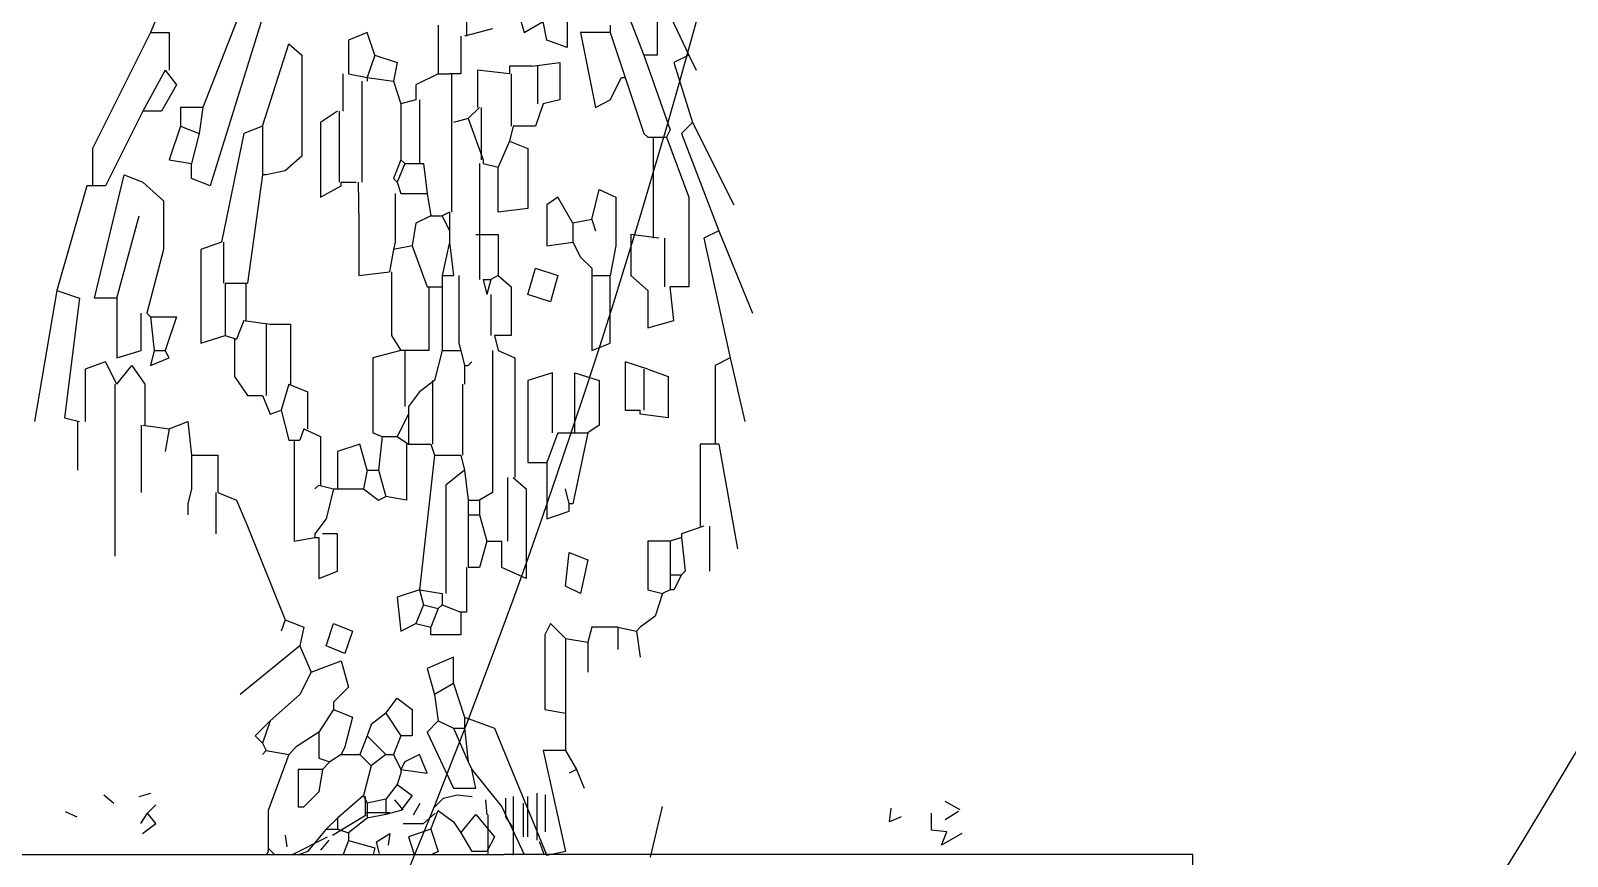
# Model space of a CAD drawing. Header units: millimetres. Extents: x -6501 to 5540, y 8531 to 19979.
# Drawn here: x -2524 to -2411.8, y 10975 to 11035.2 of the extents above; entities that cross this region are included whole.
import ezdxf

# ---------------------------------------------------------------- set-up
doc = ezdxf.new("R2010")
doc.units = ezdxf.units.MM

# ---------------------------------------------------------------- blocks, each defined once
blk = doc.blocks.new('md-lavabo5')
for p, q in [((249.79, 1170.28), (249.79, 1166.19)), ((252.93, 1170.28), (254.02, 1166.46)), ((228.09, 1169.74), (226.72, 1166.46)), ((263.58, 1170.01), (266.03, 1164.82)), ((257.16, 1168.37), (257.16, 1165.37)), ((233, 1167.28), (230.55, 1161)), ((234.91, 1167.56), (231.09, 1155.27)), ((247.74, 1167.01), (247.74, 1163.46)), ((254.02, 1166.46), (255.39, 1167.28)), ((255.66, 1165.92), (255.39, 1167.28)), ((260.3, 1167.01), (260.3, 1166.46)), ((261.67, 1167.56), (262.76, 1164.82)), ((263.71, 1167.83), (263.71, 1164.82)), ((226.72, 1166.46), (222.49, 1158)), ((226.72, 1166.46), (228.09, 1166.46)), ((228.09, 1166.46), (228.09, 1163.73)), ((234.91, 1159.64), (236.82, 1165.64)), ((236.82, 1165.64), (237.78, 1164.82)), ((242.56, 1166.46), (241.19, 1165.92)), ((241.19, 1165.92), (241.19, 1163.46)), ((243.1, 1164.82), (242.56, 1166.46)), ((249.38, 1166.19), (249.38, 1163.46)), ((251.7, 1166.74), (249.66, 1166.19)), ((257.16, 1165.37), (255.66, 1165.92)), ((260.3, 1166.46), (258.12, 1166.46)), ((258.12, 1166.46), (259.21, 1161)), ((260.3, 1166.46), (261.39, 1163.19)), ((237.78, 1164.82), (237.78, 1157.45)), ((243.1, 1164.82), (242.56, 1163.19)), ((243.1, 1164.82), (244.74, 1164.28)), ((263.71, 1164.82), (262.76, 1164.82)), ((262.76, 1164.82), (264.67, 1159.36)), ((266.03, 1164.82), (264.94, 1164.28)), ((266.03, 1164.82), (266.58, 1163.73)), ((227.81, 1163.73), (226.18, 1160.73)), ((227.81, 1163.73), (228.63, 1162.64)), ((240.78, 1163.46), (240.78, 1160.73)), ((241.19, 1163.46), (242.56, 1163.19)), ((244.74, 1164.28), (244.47, 1162.91)), ((247.74, 1163.46), (246.11, 1162.64)), ((247.74, 1163.46), (248.56, 1163.46)), ((249.38, 1163.46), (248.56, 1163.46)), ((248.7, 1163.46), (248.7, 1159.91)), ((252.93, 1163.46), (250.61, 1163.73)), ((250.61, 1163.73), (250.61, 1161)), ((254.57, 1164.01), (252.93, 1164.01)), ((252.93, 1164.01), (252.93, 1163.46)), ((253.07, 1163.46), (253.07, 1159.64)), ((254.57, 1164.01), (256.62, 1164.28)), ((254.98, 1164.01), (254.98, 1161.27)), ((256.62, 1164.28), (256.62, 1161.55)), ((264.94, 1164.28), (266.31, 1159.91)), ((228.63, 1162.64), (227.54, 1160.73)), ((242.15, 1162.91), (242.15, 1155.54)), ((242.56, 1163.19), (242.56, 1162.91)), ((242.56, 1163.19), (244.47, 1162.91)), ((244.47, 1162.91), (245.01, 1161.27)), ((246.11, 1162.64), (246.11, 1161.55)), ((260.3, 1161.55), (261.12, 1163.19)), ((261.12, 1163.19), (261.39, 1163.19)), ((261.39, 1163.19), (262.76, 1159.09)), ((246.11, 1161.55), (245.01, 1161.27)), ((245.01, 1161.27), (245.01, 1157.18)), ((246.38, 1161.55), (246.38, 1156.91)), ((255.39, 1161.27), (254.84, 1159.64)), ((256.62, 1161.55), (255.39, 1161.27)), ((259.21, 1161), (260.3, 1161.55)), ((226.18, 1160.73), (223.45, 1155.27)), ((227.54, 1160.73), (226.18, 1160.73)), ((230.55, 1161), (228.91, 1161)), ((228.91, 1161), (228.91, 1159.64)), ((230.55, 1161), (230.27, 1159.09)), ((240.37, 1160.73), (239.14, 1159.91)), ((240.51, 1160.73), (240.51, 1155.54)), ((249.93, 1160.18), (248.84, 1159.91)), ((250.75, 1161), (249.93, 1160.18)), ((249.93, 1160.18), (251.02, 1157.18)), ((250.88, 1161), (250.88, 1157.18)), ((228.91, 1159.64), (228.09, 1157.18)), ((228.91, 1159.64), (230.27, 1159.09)), ((230.27, 1159.09), (229.73, 1156.91)), ((233.55, 1159.09), (231.91, 1151.17)), ((234.91, 1159.64), (233.55, 1159.09)), ((234.91, 1159.64), (234.91, 1156.09)), ((239.14, 1159.91), (239.14, 1154.45)), ((248.7, 1159.91), (248.7, 1153.36)), ((253.2, 1159.64), (252.93, 1158.54)), ((254.84, 1159.64), (253.2, 1159.64)), ((262.76, 1159.09), (263.03, 1158.82)), ((264.67, 1159.36), (264.4, 1158.82)), ((266.31, 1159.91), (265.49, 1159.09)), ((265.49, 1159.09), (268.22, 1151.99)), ((266.31, 1159.91), (269.31, 1153.9)), ((222.49, 1158), (222.49, 1155.27)), ((252.93, 1158.54), (252.11, 1156.64)), ((252.93, 1158.54), (254.29, 1158)), ((254.29, 1158), (254.29, 1153.63)), ((263.03, 1158.82), (264.4, 1158.82)), ((263.44, 1158.82), (263.44, 1151.45)), ((264.4, 1158.82), (266.03, 1154.45)), ((228.09, 1157.18), (229.73, 1156.91)), ((229.73, 1155.82), (229.73, 1156.91)), ((237.78, 1157.45), (236.55, 1156.36)), ((245.01, 1157.18), (244.47, 1155.82)), ((245.29, 1156.91), (244.74, 1155.54)), ((245.01, 1157.18), (245.29, 1156.91)), ((245.29, 1156.91), (246.65, 1156.91)), ((246.65, 1156.91), (246.92, 1154.72)), ((250.75, 1156.91), (250.75, 1151.72)), ((251.02, 1157.18), (251.02, 1156.91)), ((251.02, 1156.91), (252.11, 1156.64)), ((222.63, 1147.08), (224.81, 1156.09)), ((224.81, 1156.09), (226.18, 1155.54)), ((226.18, 1155.54), (227.68, 1154.18)), ((231.09, 1155.27), (229.73, 1155.82)), ((234.91, 1156.09), (233.82, 1148.17)), ((235.18, 1156.09), (234.91, 1156.09)), ((236.55, 1156.36), (235.18, 1156.09)), ((240.65, 1155.27), (240.65, 1155.54)), ((240.65, 1155.54), (241.74, 1155.54)), ((241.88, 1155.54), (241.94, 1152.54)), ((244.47, 1155.82), (244.74, 1155.54)), ((244.74, 1155.54), (245.01, 1154.72)), ((252.11, 1153.36), (252.11, 1156.64)), ((222.08, 1155.27), (219.9, 1147.63)), ((223.45, 1155.27), (222.08, 1155.27)), ((239.14, 1154.45), (240.65, 1155.27)), ((244.6, 1154.72), (244.6, 1151.17)), ((245.01, 1154.72), (246.92, 1154.72)), ((246.92, 1154.72), (247.2, 1153.09)), ((256.48, 1154.45), (255.66, 1153.9)), ((257.57, 1152.54), (256.48, 1154.45)), ((258.94, 1152.81), (259.48, 1155)), ((259.48, 1155), (260.71, 1154.45)), ((260.71, 1154.45), (260.71, 1150.9)), ((266.03, 1154.45), (266.03, 1147.9)), ((227.68, 1154.18), (227.68, 1150.63)), ((248.56, 1153.36), (248.02, 1153.09)), ((248.56, 1153.36), (248.56, 1151.99)), ((254.29, 1153.63), (252.11, 1153.36)), ((255.66, 1153.9), (255.66, 1150.9)), ((224.26, 1147.08), (225.9, 1153.09)), ((241.94, 1152.54), (241.94, 1148.72)), ((246.11, 1152.54), (245.83, 1150.9)), ((247.2, 1153.09), (246.11, 1152.54)), ((247.2, 1153.09), (248.02, 1153.09)), ((248.02, 1153.09), (248.56, 1151.99)), ((258.94, 1152.81), (257.57, 1152.54)), ((257.57, 1152.54), (257.57, 1151.17)), ((258.94, 1152.81), (259.21, 1151.99)), ((231.91, 1151.17), (230.41, 1150.63)), ((232.05, 1151.17), (232.05, 1148.17)), ((244.6, 1151.17), (244.47, 1150.63)), ((248.56, 1151.17), (248.02, 1148.72)), ((248.56, 1151.99), (248.56, 1151.17)), ((248.56, 1151.17), (248.84, 1148.72)), ((250.47, 1151.72), (252.11, 1151.72)), ((250.75, 1151.72), (250.75, 1148.44)), ((252.11, 1151.72), (252.11, 1148.72)), ((255.66, 1150.9), (257.57, 1151.17)), ((257.57, 1151.17), (258.12, 1150.08)), ((263.85, 1151.45), (261.8, 1151.72)), ((261.8, 1151.72), (261.8, 1148.72)), ((264.26, 1151.45), (264.26, 1147.9)), ((268.22, 1151.99), (267.13, 1151.45)), ((267.13, 1151.45), (269.04, 1142.71)), ((268.22, 1151.99), (270.68, 1145.99)), ((227.68, 1150.63), (226.45, 1145.99)), ((230.41, 1150.63), (230.41, 1143.8)), ((244.47, 1150.63), (244.19, 1148.99)), ((245.83, 1150.9), (244.47, 1150.63)), ((245.83, 1150.9), (246.92, 1147.9)), ((258.12, 1150.08), (258.94, 1149.26)), ((260.71, 1150.9), (260.3, 1148.72)), ((241.94, 1148.72), (244.19, 1148.99)), ((244.33, 1148.99), (244.33, 1144.35)), ((254.29, 1147.35), (254.84, 1149.26)), ((254.84, 1149.26), (256.48, 1148.72)), ((258.94, 1149.26), (258.94, 1148.72)), ((232.18, 1148.17), (233.82, 1148.17)), ((232.18, 1148.17), (232.18, 1144.35)), ((233.68, 1148.17), (233.68, 1145.44)), ((246.92, 1147.9), (248.02, 1147.9)), ((247.06, 1147.9), (247.06, 1143.26)), ((248.02, 1148.72), (248.84, 1148.72)), ((248.02, 1148.72), (248.02, 1147.9)), ((248.02, 1147.9), (248.02, 1143.26)), ((249.25, 1148.72), (249.25, 1143.8)), ((251.02, 1148.44), (251.57, 1148.44)), ((251.02, 1148.44), (251.29, 1147.35)), ((251.57, 1148.44), (251.29, 1147.35)), ((252.11, 1148.72), (251.57, 1148.44)), ((252.11, 1148.72), (253.07, 1147.9)), ((253.07, 1147.9), (253.07, 1144.35)), ((256.48, 1148.72), (255.93, 1146.81)), ((258.94, 1148.72), (260.3, 1148.72)), ((258.94, 1148.72), (258.94, 1143.26)), ((260.3, 1143.8), (260.3, 1148.72)), ((261.8, 1148.72), (263.03, 1147.63)), ((266.03, 1147.9), (264.67, 1147.9)), ((264.94, 1145.44), (264.67, 1147.9)), ((219.9, 1147.63), (218.26, 1138.07)), ((219.9, 1147.63), (221.54, 1147.08)), ((221.54, 1147.08), (220.44, 1138.34)), ((224.26, 1147.08), (222.63, 1147.08)), ((224.26, 1147.08), (224.26, 1142.71)), ((251.57, 1147.35), (251.57, 1144.35)), ((255.93, 1146.81), (254.29, 1147.35)), ((263.03, 1147.63), (263.03, 1144.9)), ((226.04, 1143.26), (226.04, 1145.99)), ((226.45, 1145.99), (226.72, 1145.72)), ((226.72, 1145.72), (227, 1143.26)), ((226.72, 1145.72), (228.63, 1145.72)), ((228.63, 1145.72), (227.81, 1143.26)), ((233.55, 1145.44), (233, 1144.08)), ((233.55, 1145.44), (235.46, 1145.17)), ((263.03, 1144.9), (264.94, 1145.44)), ((230.41, 1143.8), (232.18, 1144.35)), ((232.18, 1144.35), (233, 1144.08)), ((235.18, 1145.17), (235.18, 1139.98)), ((235.46, 1145.17), (236.96, 1145.17)), ((236.96, 1145.17), (236.96, 1140.8)), ((244.33, 1144.35), (245.01, 1143.26)), ((253.07, 1144.35), (251.84, 1144.35)), ((251.84, 1144.35), (252.11, 1143.26)), ((224.26, 1142.71), (226.04, 1143.26)), ((227, 1143.26), (226.72, 1142.17)), ((227, 1143.26), (227.81, 1143.26)), ((228.09, 1142.71), (227.81, 1143.26)), ((232.86, 1144.08), (232.86, 1141.35)), ((245.01, 1143.26), (242.96, 1142.71)), ((247.06, 1143.26), (245.01, 1143.26)), ((245.29, 1143.26), (245.29, 1139.16)), ((248.02, 1143.26), (247.47, 1141.07)), ((248.02, 1143.26), (249.38, 1143.26)), ((249.25, 1143.8), (249.38, 1143.26)), ((249.38, 1143.26), (249.66, 1142.17)), ((251.7, 1143.26), (251.7, 1132.88)), ((252.11, 1143.26), (253.34, 1142.71)), ((258.94, 1143.26), (260.3, 1143.8)), ((223.45, 1142.44), (221.95, 1141.89)), ((224.26, 1140.8), (223.45, 1142.44)), ((224.26, 1140.8), (225.36, 1142.17)), ((225.36, 1142.17), (226.31, 1140.8)), ((226.72, 1142.17), (228.09, 1142.71)), ((242.96, 1142.71), (242.96, 1137.25)), ((249.66, 1142.17), (249.93, 1142.17)), ((249.66, 1142.17), (249.66, 1140.8)), ((249.66, 1142.17), (249.66, 1140.8)), ((249.93, 1142.17), (250.2, 1142.44)), ((253.34, 1142.71), (253.34, 1133.98)), ((263.03, 1141.89), (261.39, 1142.44)), ((261.39, 1142.44), (261.39, 1138.89)), ((269.04, 1142.71), (267.95, 1142.17)), ((267.95, 1142.17), (267.95, 1136.43)), ((269.04, 1142.71), (270.13, 1138.07)), ((221.95, 1141.89), (221.95, 1138.07)), ((232.86, 1141.35), (233.82, 1139.98)), ((247.47, 1141.07), (246.38, 1140.25)), ((247.33, 1141.07), (247.33, 1136.43)), ((256.07, 1141.62), (254.29, 1141.07)), ((254.29, 1141.07), (254.29, 1135.07)), ((256.07, 1137.25), (256.07, 1141.62)), ((257.71, 1137.25), (257.71, 1141.62)), ((257.71, 1141.62), (259.48, 1141.07)), ((259.48, 1141.07), (259.48, 1137.8)), ((262.76, 1141.89), (262.76, 1138.89)), ((263.03, 1141.89), (264.53, 1141.35)), ((264.53, 1141.35), (264.53, 1138.34)), ((224.13, 1140.8), (224.13, 1128.24)), ((226.31, 1140.8), (226.31, 1137.8)), ((233.82, 1139.98), (234.91, 1139.98)), ((234.91, 1139.98), (235.46, 1138.62)), ((236.82, 1140.8), (236.28, 1138.89)), ((236.82, 1140.8), (238.19, 1140.25)), ((238.19, 1140.25), (238.19, 1137.53)), ((246.38, 1140.25), (245.56, 1139.16)), ((249.52, 1140.8), (249.52, 1135.61)), ((235.46, 1138.62), (236.28, 1138.89)), ((236.28, 1138.89), (236.82, 1136.71)), ((245.56, 1139.16), (245.56, 1138.62)), ((261.39, 1138.89), (262.49, 1138.89)), ((262.49, 1138.62), (262.49, 1138.89)), ((220.44, 1138.34), (221.54, 1138.07)), ((221.4, 1138.07), (221.4, 1134.52)), ((226.04, 1137.8), (226.04, 1132.88)), ((226.18, 1137.8), (228.09, 1137.53)), ((228.09, 1137.53), (229.45, 1138.07)), ((229.45, 1138.07), (229.73, 1135.61)), ((245.56, 1138.62), (244.74, 1136.98)), ((245.56, 1138.62), (245.56, 1136.43)), ((259.48, 1137.8), (258.66, 1137.25)), ((264.53, 1138.34), (262.49, 1138.62)), ((228.09, 1137.53), (227.81, 1135.89)), ((236.82, 1136.71), (237.64, 1136.71)), ((237.23, 1136.71), (237.23, 1129.33)), ((237.92, 1137.53), (237.64, 1136.71)), ((237.92, 1137.53), (239.14, 1136.98)), ((239.14, 1136.98), (239.14, 1133.43)), ((242.96, 1137.25), (243.65, 1136.98)), ((243.65, 1136.98), (243.37, 1134.52)), ((243.65, 1136.98), (244.74, 1136.98)), ((244.74, 1136.98), (245.56, 1136.43)), ((256.48, 1137.25), (255.66, 1135.07)), ((256.48, 1137.25), (257.3, 1137.25)), ((257.3, 1137.25), (258.66, 1137.25)), ((258.66, 1137.25), (257.57, 1132.06)), ((229.73, 1135.61), (230, 1135.61)), ((229.73, 1135.61), (229.73, 1133.7)), ((229.73, 1135.61), (229.73, 1133.7)), ((230, 1135.61), (231.64, 1135.61)), ((231.64, 1135.61), (231.64, 1132.88)), ((242.01, 1136.43), (240.37, 1135.89)), ((240.37, 1135.89), (240.37, 1133.16)), ((242.56, 1134.52), (242.01, 1136.43)), ((245.42, 1136.43), (245.42, 1132.34)), ((245.56, 1136.43), (247.2, 1136.43)), ((247.47, 1135.61), (246.38, 1125.79)), ((247.2, 1136.43), (247.47, 1135.61)), ((247.47, 1135.61), (249.38, 1135.61)), ((249.38, 1135.61), (249.66, 1134.52)), ((268.22, 1136.43), (266.85, 1136.43)), ((266.85, 1136.43), (266.85, 1130.43)), ((268.22, 1136.43), (269.58, 1128.79)), ((242.56, 1134.52), (242.28, 1133.16)), ((242.56, 1134.52), (243.37, 1134.52)), ((243.37, 1134.52), (243.92, 1132.61)), ((249.66, 1134.52), (248.29, 1133.43)), ((249.66, 1134.52), (249.93, 1132.34)), ((254.29, 1135.07), (255.66, 1135.07)), ((255.66, 1135.07), (255.66, 1130.97)), ((229.73, 1133.16), (229.45, 1132.06)), ((229.73, 1133.16), (229.45, 1132.06)), ((229.73, 1133.7), (229.73, 1133.16)), ((239.01, 1133.43), (238.73, 1133.16)), ((239.01, 1133.43), (240.1, 1133.16)), ((240.1, 1133.16), (239.55, 1130.97)), ((240.1, 1133.16), (240.37, 1133.16)), ((240.37, 1133.16), (242.28, 1133.16)), ((242.28, 1133.16), (243.37, 1132.34)), ((248.29, 1133.43), (248.29, 1125.51)), ((252.8, 1133.98), (252.8, 1129.33)), ((253.2, 1133.98), (254.16, 1133.16)), ((254.16, 1133.16), (254.16, 1126.61)), ((257.3, 1132.06), (257.03, 1133.16)), ((229.45, 1132.06), (229.45, 1131.25)), ((231.5, 1132.88), (231.5, 1129.88)), ((231.64, 1132.88), (233, 1132.34)), ((233, 1132.34), (233.82, 1130.43)), ((243.37, 1132.34), (243.92, 1132.61)), ((245.42, 1132.34), (243.92, 1132.61)), ((249.93, 1132.34), (250.75, 1132.34)), ((249.93, 1132.34), (249.93, 1131.25)), ((251.7, 1132.88), (250.75, 1132.34)), ((250.75, 1132.34), (250.75, 1131.25)), ((257.57, 1132.06), (257.3, 1132.06)), ((257.3, 1131.52), (257.3, 1132.06)), ((239.55, 1130.97), (238.73, 1129.88)), ((249.93, 1131.25), (250.75, 1131.25)), ((249.93, 1131.25), (249.93, 1127.42)), ((250.75, 1131.25), (251.29, 1129.33)), ((255.66, 1130.97), (257.3, 1131.52)), ((233.82, 1130.43), (236.55, 1123.6)), ((238.73, 1129.88), (238.73, 1129.61)), ((240.37, 1129.88), (239.28, 1129.88)), ((240.37, 1127.15), (240.37, 1129.88)), ((267.13, 1130.43), (265.49, 1129.88)), ((265.49, 1129.88), (265.49, 1129.61)), ((267.54, 1130.43), (267.54, 1127.15)), ((237.23, 1129.33), (238.73, 1129.61)), ((238.73, 1129.61), (239.01, 1129.61)), ((239.01, 1129.61), (239.01, 1126.61)), ((251.29, 1129.33), (250.75, 1127.42)), ((251.29, 1129.33), (252.39, 1129.33)), ((252.39, 1127.42), (252.39, 1129.33)), ((264.67, 1129.33), (263.03, 1129.33)), ((263.03, 1129.33), (263.03, 1125.79)), ((265.49, 1129.61), (264.67, 1129.33)), ((264.67, 1129.33), (264.67, 1126.88)), ((265.49, 1129.61), (265.76, 1127.15)), ((257.03, 1126.06), (257.3, 1128.51)), ((257.3, 1128.51), (258.66, 1127.97)), ((258.66, 1127.97), (258.12, 1125.51)), ((239.01, 1126.61), (240.37, 1127.15)), ((249.79, 1127.42), (249.79, 1124.15)), ((250.75, 1127.42), (249.93, 1127.42)), ((254.16, 1126.61), (252.39, 1127.42)), ((264.67, 1126.88), (265.49, 1126.88)), ((264.67, 1126.88), (264.67, 1125.79)), ((265.49, 1126.88), (264.94, 1125.79)), ((265.76, 1127.15), (265.49, 1126.88)), ((246.38, 1125.79), (244.74, 1125.24)), ((244.74, 1125.24), (245.01, 1122.78)), ((246.38, 1125.79), (248.02, 1125.51)), ((246.38, 1125.79), (246.65, 1124.69)), ((248.02, 1125.51), (248.02, 1124.69)), ((258.12, 1125.51), (257.03, 1126.06)), ((263.03, 1125.79), (264.12, 1125.51)), ((264.12, 1125.51), (263.58, 1123.87)), ((264.67, 1125.79), (264.12, 1125.51)), ((264.94, 1125.79), (264.67, 1125.79)), ((246.65, 1124.69), (246.11, 1123.33)), ((246.65, 1124.69), (247.74, 1124.42)), ((247.74, 1124.42), (247.2, 1123.06)), ((248.02, 1124.69), (247.74, 1124.42)), ((248.02, 1124.69), (249.38, 1124.15)), ((249.79, 1124.15), (249.38, 1124.15)), ((249.38, 1124.15), (249.38, 1122.51)), ((236.55, 1123.6), (236.28, 1122.78)), ((236.55, 1123.6), (237.92, 1123.06)), ((237.92, 1123.06), (237.64, 1121.69)), ((239.55, 1121.69), (240.1, 1123.33)), ((240.1, 1123.33), (241.47, 1122.78)), ((245.01, 1122.78), (246.11, 1123.33)), ((246.11, 1123.33), (247.2, 1123.06)), ((247.2, 1122.51), (247.2, 1123.06)), ((255.93, 1123.33), (255.52, 1122.51)), ((257.03, 1122.24), (255.93, 1123.33)), ((258.94, 1123.06), (258.66, 1121.96)), ((260.85, 1123.06), (258.94, 1123.06)), ((260.85, 1123.06), (262.21, 1122.78)), ((260.85, 1123.06), (260.85, 1121.42)), ((262.49, 1123.06), (262.21, 1122.78)), ((263.58, 1123.87), (262.49, 1123.06)), ((241.47, 1122.78), (240.92, 1121.14)), ((249.38, 1122.51), (247.2, 1122.51)), ((255.52, 1122.51), (255.52, 1117.05)), ((257.03, 1122.24), (257.03, 1116.78)), ((257.03, 1122.24), (258.66, 1121.96)), ((258.66, 1121.96), (258.66, 1119.78)), ((262.21, 1122.78), (262.49, 1120.87)), ((237.64, 1121.69), (233.27, 1118.14)), ((237.64, 1121.69), (238.46, 1119.78)), ((240.92, 1121.14), (239.55, 1121.69)), ((248.84, 1120.87), (246.92, 1120.05)), ((248.84, 1118.96), (248.84, 1120.87)), ((238.46, 1119.78), (237.64, 1118.14)), ((238.46, 1119.78), (240.65, 1120.6)), ((240.65, 1120.6), (241.19, 1118.69)), ((246.92, 1120.05), (247.47, 1118.14)), ((241.19, 1118.69), (240.1, 1117.59)), ((248.84, 1118.96), (247.47, 1118.14)), ((248.84, 1118.96), (249.66, 1116.5)), ((237.64, 1118.14), (235.46, 1116.23)), ((240.1, 1117.59), (240.1, 1117.05)), ((243.92, 1116.78), (244.74, 1117.87)), ((244.74, 1117.87), (245.83, 1117.05)), ((247.47, 1118.14), (247.74, 1116.23)), ((240.1, 1117.05), (239.01, 1115.41)), ((240.1, 1117.05), (241.47, 1116.5)), ((241.47, 1116.5), (240.92, 1114.32)), ((243.92, 1116.78), (242.83, 1115.96)), ((243.92, 1116.78), (245.01, 1115.14)), ((245.83, 1117.05), (245.83, 1115.14)), ((249.66, 1116.5), (251.84, 1115.69)), ((249.66, 1116.5), (249.66, 1115.69)), ((255.52, 1117.05), (257.03, 1116.78)), ((257.03, 1116.78), (257.03, 1114.05)), ((235.46, 1116.23), (234.37, 1115.14)), ((235.46, 1116.23), (234.91, 1114.59)), ((239.01, 1115.41), (237.37, 1114.32)), ((239.01, 1115.41), (239.01, 1113.5)), ((242.83, 1115.96), (242.56, 1115.14)), ((247.74, 1116.23), (246.92, 1115.41)), ((246.92, 1115.41), (248.84, 1111.32)), ((247.74, 1116.23), (248.84, 1115.69)), ((248.84, 1115.69), (249.66, 1115.69)), ((248.84, 1115.69), (249.93, 1113.23)), ((249.66, 1115.69), (249.93, 1113.23)), ((251.84, 1115.69), (255.66, 1106.4)), ((234.37, 1115.14), (234.91, 1114.59)), ((234.91, 1114.59), (235.18, 1114.05)), ((235.18, 1114.05), (234.91, 1113.77)), ((235.18, 1114.05), (236.82, 1113.77)), ((237.37, 1114.32), (236.82, 1113.77)), ((240.92, 1114.32), (240.65, 1113.77)), ((242.56, 1115.14), (242.01, 1113.77)), ((242.56, 1115.14), (243.92, 1113.77)), ((245.01, 1115.14), (244.47, 1113.77)), ((245.83, 1115.14), (245.01, 1115.14)), ((257.03, 1114.05), (255.39, 1114.05)), ((255.39, 1114.05), (257.03, 1106.68)), ((257.03, 1114.05), (257.84, 1112.68)), ((236.82, 1113.77), (235.32, 1109.68)), ((239.01, 1113.5), (239.83, 1113.23)), ((239.83, 1113.23), (239.28, 1112.68)), ((240.65, 1113.77), (239.83, 1113.23)), ((240.65, 1113.77), (242.01, 1113.77)), ((242.01, 1113.77), (242.83, 1112.95)), ((242.83, 1112.95), (242.28, 1110.77)), ((243.92, 1113.77), (242.83, 1112.95)), ((243.92, 1113.77), (244.47, 1113.77)), ((244.47, 1113.77), (245.01, 1112.68)), ((245.29, 1113.23), (245.01, 1112.68)), ((246.38, 1113.77), (245.29, 1113.23)), ((246.92, 1112.41), (246.38, 1113.77)), ((249.93, 1113.23), (250.2, 1112.68)), ((239.28, 1112.68), (237.51, 1112.68)), ((237.51, 1112.68), (237.51, 1109.95)), ((239.28, 1112.68), (239.01, 1111.04)), ((245.01, 1112.41), (244.74, 1111.59)), ((245.01, 1112.68), (245.01, 1112.41)), ((245.01, 1112.68), (246.92, 1112.41)), ((250.47, 1111.32), (250.2, 1112.68)), ((250.2, 1112.68), (252.39, 1109.95)), ((257.84, 1112.68), (257.3, 1112.41)), ((257.84, 1112.68), (258.39, 1111.32)), ((223.31, 1110.83), (224.05, 1110.22)), ((225.89, 1110.71), (226.75, 1110.95)), ((239.01, 1111.04), (237.92, 1109.95)), ((242.28, 1110.77), (240.37, 1109.13)), ((242.28, 1110.77), (242.56, 1110.22)), ((242.42, 1109.36), (242.42, 1110.71)), ((244.74, 1111.59), (243.92, 1110.5)), ((244.74, 1111.59), (245.83, 1110.77)), ((245.83, 1110.77), (245.01, 1109.68)), ((248.13, 1110.58), (249.11, 1110.83)), ((248.84, 1111.32), (250.47, 1111.32)), ((249.11, 1110.83), (250.22, 1110.71)), ((253.23, 1108.5), (253.23, 1110.71)), ((254.27, 1107.76), (254.27, 1110.71)), ((254.95, 1107.51), (254.95, 1110.95)), ((255.56, 1108.13), (255.56, 1110.83)), ((220.49, 1109.6), (221.35, 1109.23)), ((226.51, 1109.48), (227.12, 1110.09)), ((235.32, 1109.68), (235.32, 1106.68)), ((237.51, 1109.95), (237.92, 1109.95)), ((242.48, 1109.54), (244.2, 1109.54)), ((243.92, 1110.5), (242.56, 1110.22)), ((242.56, 1110.22), (242.56, 1109.13)), ((243.92, 1110.5), (243.92, 1109.4)), ((245.01, 1109.68), (243.92, 1109.4)), ((245.18, 1109.72), (244.57, 1110.46)), ((245.92, 1109.36), (246.41, 1110.22)), ((247.2, 1108.31), (247.74, 1109.68)), ((247.39, 1109.85), (248.13, 1110.58)), ((247.74, 1109.68), (248.84, 1108.86)), ((251.32, 1109.36), (251.2, 1110.46)), ((252.39, 1109.95), (254.02, 1106.48)), ((252.67, 1109.23), (252.67, 1110.58)), ((253.96, 1107.76), (253.96, 1110.22)), ((263.24, 1106.28), (264.1, 1109.97)), ((280.68, 1108.86), (280.81, 1109.85)), ((285.84, 1109.72), (284.74, 1110.34)), ((285.72, 1109.6), (284.74, 1108.99)), ((226.02, 1108.74), (226.51, 1109.48)), ((226.14, 1108), (227.12, 1108.74)), ((227.12, 1108.74), (226.51, 1109.48)), ((240.37, 1109.13), (239.55, 1108.31)), ((240.02, 1107.88), (242.48, 1109.36)), ((240.37, 1109.13), (240.37, 1108.31)), ((242.56, 1109.13), (241.19, 1108.04)), ((243.92, 1109.4), (242.56, 1109.13)), ((245.18, 1108.74), (246.65, 1108.74)), ((246.65, 1108.74), (247.51, 1109.48)), ((248.84, 1108.86), (249.38, 1108.04)), ((249.38, 1108.04), (250.47, 1109.4)), ((250.47, 1109.4), (251.84, 1107.77)), ((251.38, 1106.48), (251.38, 1109.36)), ((253.17, 1108.5), (252.67, 1109.23)), ((253.23, 1106.41), (253.23, 1108.5)), ((281.54, 1109.23), (280.68, 1108.86)), ((283.76, 1108.25), (283.76, 1109.48)), ((236.7, 1107.02), (236.58, 1107.88)), ((237.1, 1106.48), (239.65, 1107.76)), ((239.55, 1108.31), (238.19, 1106.68)), ((239.16, 1106.78), (239.78, 1107.51)), ((239.55, 1108.31), (240.37, 1108.31)), ((240.37, 1108.31), (241.19, 1108.04)), ((241.19, 1107.49), (240.79, 1106.48)), ((241.19, 1108.04), (241.19, 1107.49)), ((241.19, 1107.49), (243.1, 1106.95)), ((243.22, 1107.39), (244.2, 1108)), ((243.46, 1106.53), (243.22, 1107.39)), ((244.2, 1108), (244.08, 1107.14)), ((247.2, 1108.31), (245.56, 1107.77)), ((245.56, 1107.77), (245.99, 1106.48)), ((247.2, 1108.31), (247.74, 1106.68)), ((249.38, 1108.04), (250.2, 1106.68)), ((251.84, 1107.77), (251.29, 1106.68)), ((255.5, 1106.41), (255.13, 1107.39)), ((284.86, 1108.13), (283.76, 1108.25)), ((284.49, 1107.14), (284.86, 1108.13)), ((285.97, 1108), (284.49, 1107.14)), ((202.29, 1106.48), (252.56, 1106.48)), ((235.32, 1106.68), (235.2, 1106.48)), ((235.77, 1106.48), (235.35, 1106.9)), ((238.19, 1106.68), (237.61, 1106.48)), ((243.1, 1106.95), (242.99, 1106.48)), ((247.74, 1106.68), (247.26, 1106.48)), ((251.29, 1106.68), (250.2, 1106.68)), ((302.83, 1106.48), (252.56, 1106.48)), ((257.03, 1106.68), (255.66, 1106.4)), ((302.83, 1105.49), (302.83, 1106.48))]:
    blk.add_line(p, q)
for ratio, end_param in [(0.512382, 2.225313), (0.768573, 2.544012)]:
    blk.add_ellipse((85.47, 1357), major_axis=(0, 401.18), ratio=ratio, start_param=-2.544012, end_param=end_param)

msp = doc.modelspace()

# ---------------------------------------------------------------- block references
msp.add_blockref('md-lavabo5', (-2741.99, 9868.62))

doc.saveas('drawing.dxf')
